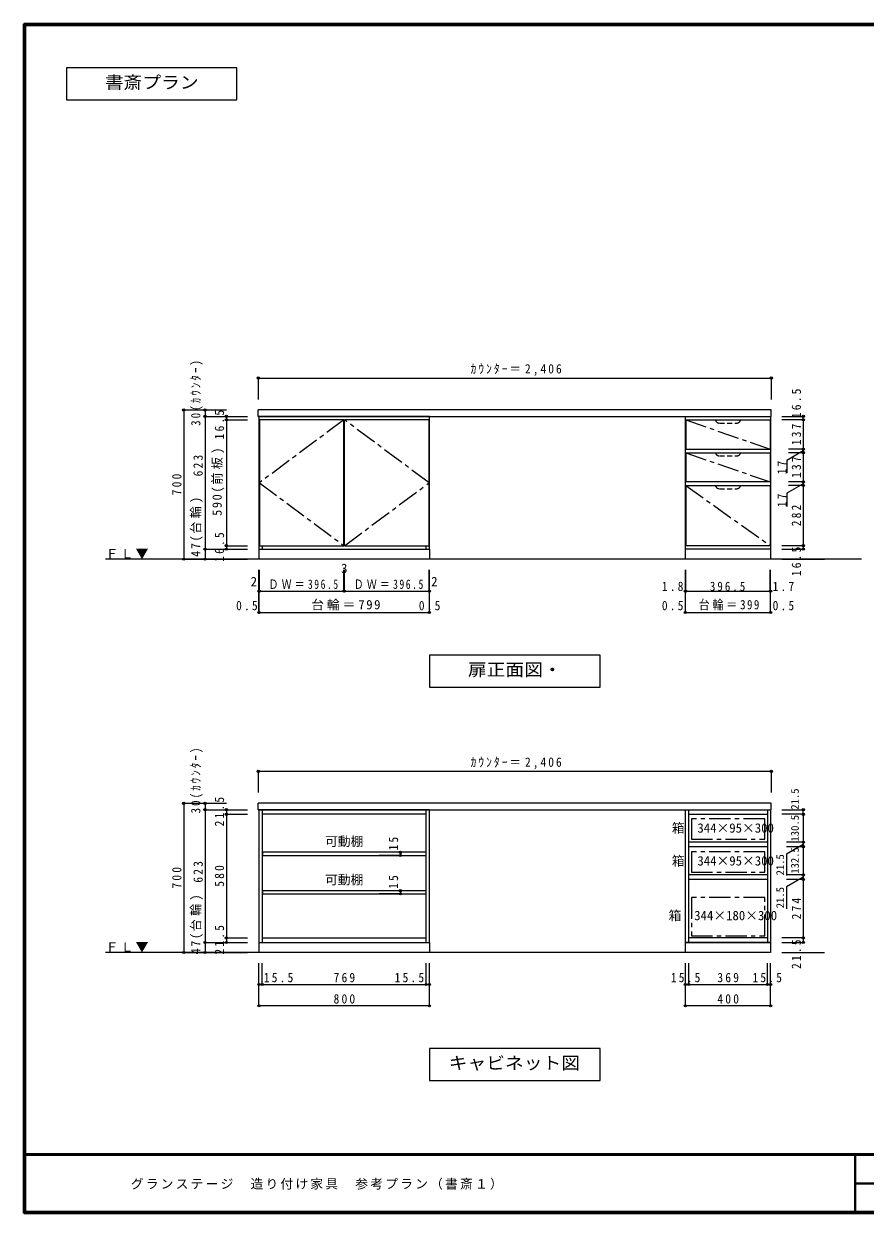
# Model space of a CAD drawing. Units: millimetres at full size, sheet at 1:20. Extents: x -4000 to 3800, y -2865 to 2783.
# Drawn here: x -4000 to -54, y -2797 to 2783 of the extents above; entities that cross this region are included whole.
import ezdxf
from ezdxf.enums import TextEntityAlignment as Align

# ---------------------------------------------------------------- set-up
doc = ezdxf.new("R2010")
doc.units = ezdxf.units.MM
doc.header["$LTSCALE"] = 20
doc.header["$PDMODE"] = 32
doc.header["$PDSIZE"] = 10
doc.linetypes.add('CHAIN1', pattern=[8, 5, -1, 1, -1])
doc.linetypes.add('DASHED1', pattern=[1.8, 1.2, -0.6])
for name, color, linetype, lineweight in [('0-1_本体', 2, 'Continuous', 35), ('0-2_扉', 3, 'Continuous', 25), ('0-4_棚', 7, 'CHAIN1', 18), ('0-6_カウンター', 3, 'Continuous', 25), ('0-8_ ＦＬ', 7, 'Continuous', 18), ('0-A_文字', 7, 'Continuous', 18), ('0-B_寸法', 7, 'Continuous', 9), ('F-1_枠', 6, 'Continuous', 40)]:
    doc.layers.add(name, color=color, linetype=linetype, lineweight=lineweight)
doc.layers.add('F-A_文字', color=7, linetype='Continuous')
doc.styles.add('ＭＳ ゴシック', font='')
doc.styles.get('ＭＳ ゴシック').set_extended_font_data('MS Gothic')

msp = doc.modelspace()

# ---------------------------------------------------------------- linework, layer by layer
at = {"layer": '0-1_本体', "color": 3, "lineweight": 25}
for p, q in [((-2881.5, 335.01), (-2881.5, 318.51)), ((-2112.5, 318.51), (-2112.5, 335.01)), ((-2897, 318.51), (-2097, 318.51)), ((-2881.5, -903.65), (-2881.5, -1526.65)), ((-2112.5, -925.15), (-2881.5, -925.15)), ((-2112.5, -1526.65), (-2112.5, -903.65)), ((-2097, -1526.65), (-2097, -903.65)), ((-897, -903.65), (-497, -903.65)), ((-881.5, -1526.65), (-881.5, -903.65)), ((-881.5, -925.15), (-512.5, -925.15)), ((-512.5, -903.65), (-512.5, -1526.65)), ((-512.5, -1055.65), (-881.5, -1055.65)), ((-512.5, -1077.15), (-881.5, -1077.15)), ((-512.5, -1209.65), (-881.5, -1209.65)), ((-512.5, -1231.15), (-881.5, -1231.15)), ((-2881.5, -1505.15), (-2112.5, -1505.15)), ((-512.5, -1505.15), (-881.5, -1505.15)), ((-2897, -1526.65), (-2097, -1526.65))]:
    msp.add_line(p, q, dxfattribs=at)
for points in [[(-2097, 318.51), (-2097, 941.51), (-2897, 941.51), (-2897, 318.51)], [(-2097, -903.65), (-2897, -903.65), (-2897, -1526.65)], [(-497, -903.65), (-497, -1526.65), (-897, -1526.65), (-897, -903.65)]]:
    msp.add_lwpolyline(points, dxfattribs=at)
at = {"layer": '0-1_本体', "color": 7, "lineweight": 18}
for points in [[(-897, 941.51), (-497, 941.51), (-497, 318.51), (-897, 318.51)], [(-2896.5, 318.51), (-2097.5, 318.51), (-2097.5, 271.51), (-2896.5, 271.51)], [(-2896.5, -1526.65), (-2097.5, -1526.65), (-2097.5, -1573.65), (-2896.5, -1573.65)], [(-896.5, -1526.65), (-497.5, -1526.65), (-497.5, -1573.65), (-896.5, -1573.65)]]:
    msp.add_lwpolyline(points, close=True, dxfattribs=at)
msp.add_lwpolyline([(-497.5, 318.51), (-497.5, 271.51), (-896.5, 271.51), (-896.5, 318.51)], dxfattribs=at)
at = {"layer": '0-2_扉'}
for p, q in [((-2498.5, 335.01), (-2498.5, 925.01)), ((-2495.5, 335.01), (-2495.5, 925.01)), ((-2099, 925.01), (-2495.5, 925.01)), ((-2099, 335.01), (-2099, 925.01)), ((-895.2, 925.01), (-498.7, 925.01)), ((-895.2, 925.01), (-895.2, 788.01)), ((-498.7, 925.01), (-498.7, 788.01)), ((-895.2, 788.01), (-498.7, 788.01)), ((-895.2, 771.01), (-498.7, 771.01)), ((-895.2, 771.01), (-895.2, 634.01)), ((-498.7, 771.01), (-498.7, 634.01)), ((-498.7, 634.01), (-895.2, 634.01)), ((-895.2, 617.01), (-498.7, 617.01)), ((-895.2, 617.01), (-895.2, 335.01)), ((-498.7, 617.01), (-498.7, 335.01)), ((-2895, 335.01), (-2498.5, 335.01)), ((-2495.5, 335.01), (-2099, 335.01)), ((-498.7, 335.01), (-895.2, 335.01))]:
    msp.add_line(p, q, dxfattribs=at)
at = {"layer": '0-2_扉', "color": 4, "linetype": 'CHAIN1', "lineweight": 9}
for p, q in [((-895.2, 925.01), (-498.7, 788.01)), ((-895.2, 771.01), (-498.7, 634.01)), ((-895.2, 617.01), (-498.7, 335.01))]:
    msp.add_line(p, q, dxfattribs=at)
at = {"layer": '0-2_扉', "color": 4, "linetype": 'DASHED1', "lineweight": 9}
for p, q in [((-736.95, 910.01), (-656.95, 910.01)), ((-736.95, 756.01), (-656.95, 756.01)), ((-736.95, 602.01), (-656.95, 602.01))]:
    msp.add_line(p, q, dxfattribs=at)
at = {"layer": '0-2_扉'}
msp.add_lwpolyline([(-2498.5, 925.01), (-2895, 925.01), (-2895, 335.01)], dxfattribs=at)
at = {"layer": '0-2_扉', "color": 4, "linetype": 'CHAIN1', "lineweight": 9}
for points in [[(-2498.5, 925.01), (-2895, 630.01), (-2498.5, 335.01)], [(-2495.5, 335.01), (-2099, 630.01), (-2495.5, 925.01)]]:
    msp.add_lwpolyline(points, dxfattribs=at)
at = {"layer": '0-2_扉', "color": 4, "linetype": 'DASHED1', "lineweight": 9}
for centre, start, end in [((-736.95, 930.01), 194.47781, 270), ((-656.95, 930.01), 270, 345.52219), ((-736.95, 776.01), 194.47781, 270), ((-656.95, 776.01), 270, 345.52219), ((-736.95, 622.01), 194.47781, 270), ((-656.95, 622.01), 270, 345.52219)]:
    msp.add_arc(centre, 20, start, end, dxfattribs=at)
at = {"layer": '0-4_棚'}
for p, q in [((-869, -947.15), (-869, -1042.15)), ((-869, -1042.15), (-525, -1042.15)), ((-869, -1101.15), (-869, -1196.15)), ((-869, -1196.15), (-525, -1196.15)), ((-525, -1315.15), (-869, -1315.15)), ((-869, -1315.15), (-869, -1495.15)), ((-525, -1495.15), (-525, -1315.15)), ((-869, -1495.15), (-525, -1495.15))]:
    msp.add_line(p, q, dxfattribs=at)
at = {"layer": '0-4_棚', "color": 3, "linetype": 'Continuous', "lineweight": 25}
for p, q in [((-2880.5, -1103.65), (-2880.5, -1118.65)), ((-2113.5, -1103.65), (-2880.5, -1103.65)), ((-2113.5, -1118.65), (-2113.5, -1103.65)), ((-2880.5, -1118.65), (-2113.5, -1118.65)), ((-2880.5, -1283.65), (-2880.5, -1298.65)), ((-2113.5, -1283.65), (-2880.5, -1283.65)), ((-2880.5, -1298.65), (-2113.5, -1298.65)), ((-2113.5, -1298.65), (-2113.5, -1283.65))]:
    msp.add_line(p, q, dxfattribs=at)
at = {"layer": '0-4_棚'}
for points in [[(-525, -1042.15), (-525, -947.15), (-869, -947.15)], [(-525, -1196.15), (-525, -1101.15), (-869, -1101.15)]]:
    msp.add_lwpolyline(points, dxfattribs=at)
at = {"layer": '0-6_カウンター'}
for p, q in [((-2900, 941.51), (-2900, 971.51)), ((-2900, -903.65), (-2900, -873.65))]:
    msp.add_line(p, q, dxfattribs=at)
for points in [[(-2900, 941.51), (-494, 941.51), (-494, 971.51), (-2900, 971.51)], [(-2900, -903.65), (-494, -903.65), (-494, -873.65), (-2900, -873.65)]]:
    msp.add_lwpolyline(points, dxfattribs=at)
at = {"layer": '0-8_ ＦＬ'}
for p, q in [((-70.55, 271.51), (-3616.02, 271.51)), ((-497, -1573.65), (-3616.02, -1573.65))]:
    msp.add_line(p, q, dxfattribs=at)
at = {"layer": '0-A_文字'}
for p, q in [((-3800, 2576.67), (-3800, 2426.67)), ((-3000, 2576.67), (-3800, 2576.67)), ((-3000, 2426.67), (-3000, 2576.67)), ((-3800, 2426.67), (-3000, 2426.67)), ((-2097, -178.49), (-2097, -328.49)), ((-1297, -178.49), (-2097, -178.49)), ((-1297, -328.49), (-1297, -178.49)), ((-2097, -328.49), (-1297, -328.49)), ((-2097, -2023.65), (-2097, -2173.65)), ((-1297, -2023.65), (-2097, -2023.65)), ((-1297, -2173.65), (-1297, -2023.65)), ((-2097, -2173.65), (-1297, -2173.65))]:
    msp.add_line(p, q, dxfattribs=at)
at = {"layer": '0-B_寸法', "color": 4}
for p, q in [((-2900, 1121.51), (-2900, 1021.51)), ((-2900, 1121.51), (-494, 1121.51)), ((-494, 1121.51), (-494, 1021.51)), ((-3250, 971.51), (-3250, 271.51)), ((-3250, 971.51), (-3050, 971.51)), ((-3150, 971.51), (-3150, 941.51)), ((-3150, 941.51), (-2950, 941.51)), ((-3150, 941.51), (-3150, 318.51)), ((-3050, 941.51), (-3050, 925.01)), ((-3050, 925.01), (-2950, 925.01)), ((-3050, 925.01), (-3050, 335.01)), ((-444, 941.51), (-344, 941.51)), ((-344, 925.01), (-444, 925.01)), ((-344, 925.01), (-344, 941.51)), ((-344, 925.01), (-344, 788.01)), ((-344, 788.01), (-413.45, 788.01)), ((-344, 788.01), (-344, 771.01)), ((-344, 779.51), (-421.43, 734.8)), ((-421.43, 734.8), (-421.43, 677.06)), ((-344, 771.01), (-413.45, 771.01)), ((-344, 771.01), (-344, 634.01)), ((-344, 625.51), (-421.43, 580.8)), ((-344, 634.01), (-413.45, 634.01)), ((-344, 617.01), (-413.45, 617.01)), ((-344, 634.01), (-344, 617.01)), ((-344, 617.01), (-344, 335.01)), ((-421.43, 580.8), (-421.43, 518.75)), ((-3050, 335.01), (-2950, 335.01)), ((-3050, 335.01), (-3050, 318.51)), ((-344, 335.01), (-444, 335.01)), ((-344, 335.01), (-344, 318.51)), ((-3150, 318.51), (-2950, 318.51)), ((-3150, 318.51), (-3150, 271.51)), ((-444, 318.51), (-344, 318.51)), ((-3250, 271.51), (-2950, 271.51)), ((-444, 271.51), (-244, 271.51)), ((-2897, 21.51), (-2897, 221.51)), ((-2896.5, 21.51), (-2896.5, 221.51)), ((-2895, 121.51), (-2895, 221.51)), ((-2498.5, 121.51), (-2498.5, 221.51)), ((-2495.5, 121.51), (-2495.5, 221.51)), ((-2099, 121.51), (-2099, 221.51)), ((-2097.5, 21.51), (-2097.5, 221.51)), ((-2097, 21.51), (-2097, 221.51)), ((-897, 21.51), (-897, 221.51)), ((-896.5, 21.51), (-896.5, 221.51)), ((-895.2, 121.51), (-895.2, 221.51)), ((-498.7, 121.51), (-498.7, 221.51)), ((-497.5, 21.51), (-497.5, 221.51)), ((-497, 21.51), (-497, 221.51)), ((-2897, 121.51), (-2895, 121.51)), ((-2895, 121.51), (-2498.5, 121.51)), ((-2498.5, 121.51), (-2495.5, 121.51)), ((-2495.5, 121.51), (-2099, 121.51)), ((-2099, 121.51), (-2097, 121.51)), ((-897, 121.51), (-895.2, 121.51)), ((-895.2, 121.51), (-498.7, 121.51)), ((-498.7, 121.51), (-497, 121.51)), ((-2897, 21.51), (-2896.5, 21.51)), ((-2896.5, 21.51), (-2097.5, 21.51)), ((-2097.5, 21.51), (-2097, 21.51)), ((-897, 21.51), (-896.5, 21.51)), ((-896.5, 21.51), (-497.5, 21.51)), ((-497.5, 21.51), (-497, 21.51)), ((-2900, -723.65), (-494, -723.65)), ((-2900, -723.65), (-2900, -823.65)), ((-494, -723.65), (-494, -823.65)), ((-3250, -873.65), (-3250, -1573.65)), ((-3250, -873.65), (-3050, -873.65)), ((-3150, -873.65), (-3150, -903.65)), ((-3150, -903.65), (-2950, -903.65)), ((-3150, -903.65), (-3150, -1526.65)), ((-3050, -903.65), (-3050, -925.15)), ((-3050, -925.15), (-2950, -925.15)), ((-3050, -925.15), (-3050, -1505.15)), ((-344, -925.15), (-444, -925.15)), ((-344, -925.15), (-344, -903.65)), ((-344, -925.15), (-344, -1055.65)), ((-344, -1055.65), (-422.68, -1055.65)), ((-344, -1055.65), (-344, -1077.15)), ((-2233.59, -1103.65), (-2333.59, -1103.65)), ((-2233.59, -1103.65), (-2233.59, -1118.65)), ((-344, -1066.4), (-423.19, -1112.12)), ((-423.19, -1112.12), (-423.19, -1211.77)), ((-344, -1077.15), (-422.68, -1077.15)), ((-344, -1077.15), (-344, -1209.65)), ((-2233.59, -1118.65), (-2333.59, -1118.65)), ((-344, -1220.4), (-423.19, -1266.12)), ((-344, -1209.65), (-422.68, -1209.65)), ((-344, -1209.65), (-344, -1231.15)), ((-423.19, -1266.12), (-423.19, -1369.2)), ((-344, -1231.15), (-422.68, -1231.15)), ((-344, -1231.15), (-344, -1505.15)), ((-2233.59, -1283.65), (-2333.59, -1283.65)), ((-2233.59, -1298.65), (-2333.59, -1298.65)), ((-2233.59, -1283.65), (-2233.59, -1298.65)), ((-3050, -1505.15), (-2950, -1505.15)), ((-3050, -1505.15), (-3050, -1526.65)), ((-344, -1505.15), (-444, -1505.15)), ((-344, -1505.15), (-344, -1526.65)), ((-3150, -1526.65), (-2950, -1526.65)), ((-3150, -1526.65), (-3150, -1573.65)), ((-3250, -1573.65), (-2950, -1573.65)), ((-444, -1573.65), (-244, -1573.65)), ((-2897, -1823.65), (-2897, -1623.65)), ((-2881.5, -1723.65), (-2881.5, -1623.65)), ((-2112.5, -1723.65), (-2112.5, -1623.65)), ((-2097, -1823.65), (-2097, -1623.65)), ((-897, -1823.65), (-897, -1623.65)), ((-881.5, -1723.65), (-881.5, -1623.65)), ((-512.5, -1723.65), (-512.5, -1623.65)), ((-497, -1823.65), (-497, -1623.65)), ((-2897, -1723.65), (-2881.5, -1723.65)), ((-2881.5, -1723.65), (-2112.5, -1723.65)), ((-2112.5, -1723.65), (-2097, -1723.65)), ((-897, -1723.65), (-881.5, -1723.65)), ((-881.5, -1723.65), (-512.5, -1723.65)), ((-512.5, -1723.65), (-497, -1723.65)), ((-2097, -1823.65), (-2897, -1823.65)), ((-497, -1823.65), (-897, -1823.65))]:
    msp.add_line(p, q, dxfattribs=at)
for points in [[(-444, -903.65), (-381.24, -903.65), (-344, -903.65)], [(-444, -1526.65), (-354.75, -1526.65), (-344, -1526.65)]]:
    msp.add_lwpolyline(points, dxfattribs=at)
at = {"layer": '0-B_寸法'}
for p in [(-2900, 1121.51), (-494, 1121.51), (-3250, 971.51), (-3150, 971.51), (-3150, 941.51), (-3050, 941.51), (-3050, 925.01), (-344, 941.51), (-344, 925.01), (-344, 788.01), (-344, 771.01), (-344, 634.01), (-344, 617.01), (-3050, 335.01), (-344, 335.01), (-3150, 318.51), (-3050, 318.51), (-344, 318.51), (-3250, 271.51), (-3150, 271.51), (-2897, 121.51), (-2895, 121.51), (-2498.5, 121.51), (-2495.5, 121.51), (-2099, 121.51), (-2097, 121.51), (-897, 121.51), (-895.2, 121.51), (-498.7, 121.51), (-497, 121.51), (-2897, 21.51), (-2896.5, 21.51), (-2097.5, 21.51), (-2097, 21.51), (-897, 21.51), (-896.5, 21.51), (-497.5, 21.51), (-497, 21.51), (-2900, -723.65), (-494, -723.65), (-3250, -873.65), (-3150, -873.65), (-3150, -903.65), (-3050, -903.65), (-3050, -925.15), (-344, -903.65), (-344, -925.15), (-344, -1055.65), (-2233.59, -1103.65), (-2233.59, -1118.65), (-344, -1077.15), (-344, -1209.65), (-344, -1231.15), (-2233.59, -1283.65), (-2233.59, -1298.65), (-3050, -1505.15), (-344, -1505.15), (-3150, -1526.65), (-3050, -1526.65), (-344, -1526.65), (-3250, -1573.65), (-3150, -1573.65), (-2897, -1723.65), (-2881.5, -1723.65), (-2112.5, -1723.65), (-2097, -1723.65), (-897, -1723.65), (-881.5, -1723.65), (-512.5, -1723.65), (-497, -1723.65), (-2897, -1823.65), (-2097, -1823.65), (-897, -1823.65), (-497, -1823.65)]:
    msp.add_point(p, dxfattribs=at)
at = {"layer": 'F-1_枠'}
for p, q in [((-4000, 2783.33), (3800, 2783.33)), ((-4000, 2783.33), (-4000, -2796.67)), ((-4000, 2780), (3800, 2780)), ((-4000, 2776.67), (3800, 2776.67)), ((-3996.67, 2783.33), (-3996.67, -2796.67)), ((-3993.33, 2783.33), (-3993.33, -2796.67)), ((3800, -2520), (-4000, -2520)), ((3800, -2523.33), (-4000, -2523.33)), ((-100, -2523.33), (-100, -2790)), ((-100, -2656.67), (3793.33, -2656.67)), ((3800, -2790), (-4000, -2790)), ((3800, -2793.33), (-4000, -2793.33)), ((3800, -2796.67), (-4000, -2796.67))]:
    msp.add_line(p, q, dxfattribs=at)

# ---------------------------------------------------------------- texts
at = {"layer": '0-8_ ＦＬ', "char_height": 43.99, "attachment_point": 7, "style": 'ＭＳ ゴシック'}
for insert in [(-3616.02, 271.51), (-3616.02, -1573.65)]:
    msp.add_mtext('\\T1.17;ＦＬ▼', dxfattribs=dict(at, insert=insert))
at = {"layer": '0-A_文字', "style": 'ＭＳ ゴシック', "width": 1.1}
for s, p in [('書斎プラン', (-3620, 2461.67)), ('扉正面図・', (-1917, -293.49)), ('キャビネット図', (-2007, -2138.65))]:
    msp.add_text(s, height=58.65, dxfattribs=at).set_placement(p, align=Align.BOTTOM_LEFT)
at = {"layer": '0-A_文字', "style": 'ＭＳ ゴシック'}
for s, p in [('箱\u3000344×95×300', (-960.67, -1024.65)), ('可動棚', (-2587, -1087.25)), ('箱\u3000344×95×300', (-960.67, -1178.65)), ('可動棚', (-2587, -1267.25)), ('箱\u3000344×180×300', (-975.67, -1435.15))]:
    msp.add_text(s, height=43.99, dxfattribs=at).set_placement(p, align=Align.BOTTOM_LEFT)
at = {"layer": '0-B_寸法', "style": 'ＭＳ ゴシック'}
for s, p in [('3', (-2512, 193.43)), ('2', (-2935.86, 131.51)), ('2', (-2089.19, 131.51))]:
    msp.add_text(s, height=43.99, dxfattribs=at).set_placement(p, align=Align.BOTTOM_LEFT)
for s, p in [('21.5', (-354, -903.65)), ('130.5', (-354, -1052.9)), ('21.5', (-423.19, -1212.12)), ('132.5', (-354, -1204.02)), ('21.5', (-423.19, -1366.12))]:
    msp.add_text(s, height=36.66, rotation=90, dxfattribs=at).set_placement(p, align=Align.BOTTOM_LEFT)
at = {"layer": '0-B_寸法', "char_height": 43.99, "attachment_point": 7, "rotation": 90, "style": 'ＭＳ ゴシック'}
for s, insert in [('\\T1.39;\\W0.85;30(ｶｳﾝﾀｰ)', (-3160, 897.01)), ('\\T1.38;\\W0.9;16.5', (-354, 933.26)), ('\\T1.38;\\W0.9;16.5', (-3060, 833.6)), ('\\T1.38;\\W0.9;137', (-354, 806.51)), ('\\T1.28;\\W0.95;590(前板)', (-3060, 475.01)), ('\\T1.38;\\W0.9;623', (-3160.14, 660.23)), ('\\T1.36;\\W0.9;17', (-421.43, 669.8)), ('\\T1.38;\\W0.9;137', (-354, 652.51)), ('\\T1.38;\\W0.9;700', (-3260, 571.51)), ('\\T1.36;\\W0.9;17', (-421.43, 515.8)), ('\\T1.27;\\W0.95;47(台輪)', (-3160, 282.5)), ('\\T1.38;\\W0.9;282', (-354, 426.01)), ('\\T1.38;\\W0.9;16.5', (-3060, 259.26)), ('\\T1.38;\\W0.9;16.5', (-354, 191.76)), ('\\T1.39;\\W0.85;30(ｶｳﾝﾀｰ)', (-3160, -921.15)), ('\\T1.38;\\W0.9;21.5', (-3060, -981.9)), ('\\T1.36;\\W0.9;15', (-2243.59, -1094.53)), ('\\T1.38;\\W0.9;623', (-3160, -1245.93)), ('\\T1.38;\\W0.9;580', (-3060, -1265.15)), ('\\T1.38;\\W0.9;700', (-3260, -1273.65)), ('\\T1.36;\\W0.9;15', (-2243.59, -1274.53)), ('\\T1.27;\\W0.95;47(台輪)', (-3160, -1582.65)), ('\\T1.38;\\W0.9;274', (-354, -1418.15)), ('\\T1.38;\\W0.9;21.5', (-3060, -1583.4)), ('\\T1.38;\\W0.9;21.5', (-354, -1650.9))]:
    msp.add_mtext(s, dxfattribs=dict(at, insert=insert))
at = {"layer": '0-B_寸法', "char_height": 43.99, "attachment_point": 7, "style": 'ＭＳ ゴシック'}
for s, insert in [('\\T1.35;\\W0.9;ｶｳﾝﾀｰ＝2,406', (-1904.5, 1131.51)), ('\\T1.33;\\W0.75;ＤＷ＝396.5', (-2851.75, 131.51)), ('\\T1.33;\\W0.75;ＤＷ＝396.5', (-2452.25, 131.51)), ('\\T1.38;\\W0.9;1.8', (-1007.37, 121.51)), ('\\T1.38;\\W0.85;396.5', (-781.95, 121.51)), ('\\T1.38;\\W0.9;1.7', (-487.82, 121.51)), ('\\T1.38;\\W0.9;0.5', (-3004.26, 31.51)), ('\\T1.23;台輪＝799', (-2652, 31.51)), ('\\T1.38;\\W0.9;0.5', (-2147.25, 31.51)), ('\\T1.38;\\W0.9;0.5', (-1007.37, 31.51)), ('\\T1.27;\\W0.85;台輪＝399', (-834.5, 31.51)), ('\\T1.38;\\W0.9;0.5', (-487.82, 31.51)), ('\\T1.35;\\W0.9;ｶｳﾝﾀｰ＝2,406', (-1904.5, -713.65)), ('\\T1.38;\\W0.9;15.5', (-2874.37, -1713.65)), ('\\T1.38;\\W0.9;769', (-2547, -1713.65)), ('\\T1.38;\\W0.9;15.5', (-2260.64, -1713.65)), ('\\T1.38;\\W0.9;15.5', (-965.29, -1713.65)), ('\\T1.38;\\W0.9;369', (-747, -1713.65)), ('\\T1.38;\\W0.9;15.5', (-582.42, -1713.65)), ('\\T1.38;\\W0.9;800', (-2547, -1813.65)), ('\\T1.38;\\W0.9;400', (-747, -1813.65))]:
    msp.add_mtext(s, dxfattribs=dict(at, insert=insert))
at = {"layer": 'F-A_文字', "insert": (-3498.36, -2686.67), "char_height": 43.99, "attachment_point": 7, "style": 'ＭＳ ゴシック'}
msp.add_mtext('\\T1.17;グランステージ\u3000造り付け家具\u3000参考プラン（書斎１）', dxfattribs=at)

doc.saveas('drawing.dxf')
